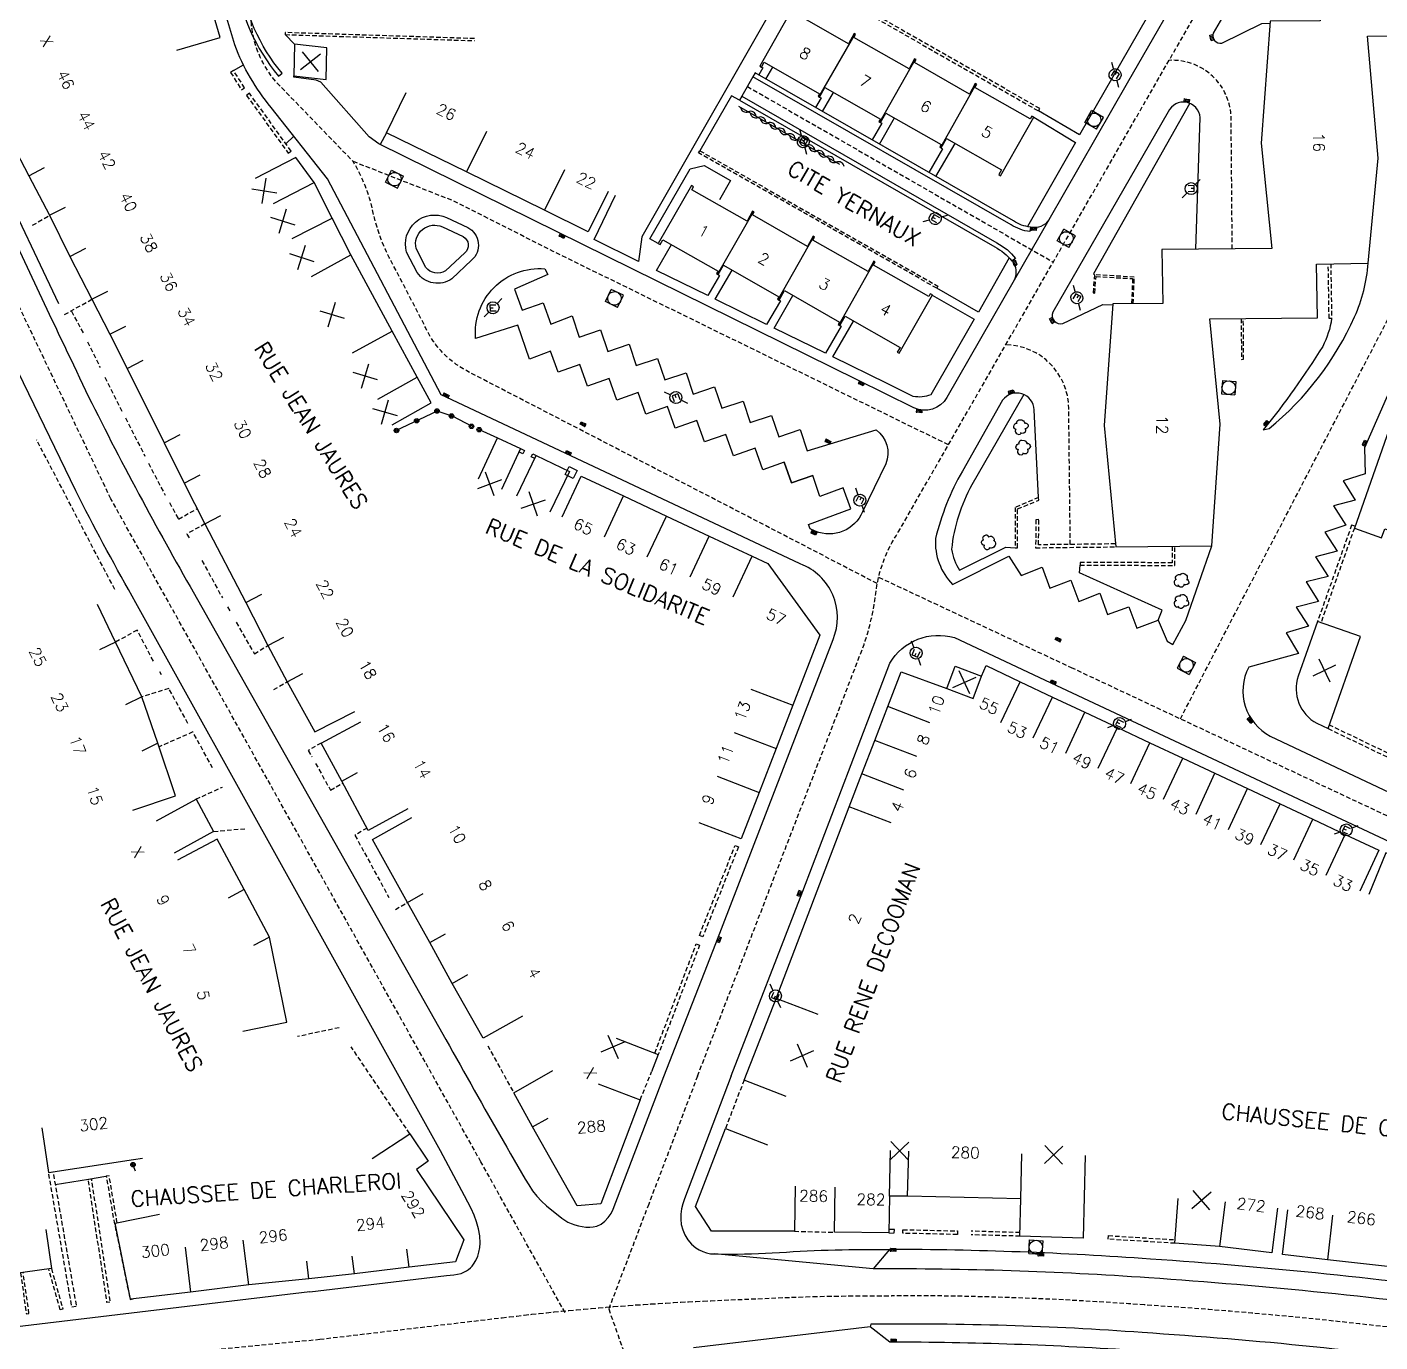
# Model space of a CAD drawing. Header units: millimetres. Extents: x 155999 to 157000, y 121000 to 122000.
# Drawn here: x 156508.1 to 156658.4, y 121437.8 to 121583.8 of the extents above; entities that cross this region are included whole.
import ezdxf
from ezdxf.enums import TextEntityAlignment as Align

# ---------------------------------------------------------------- set-up
doc = ezdxf.new("R2010")
doc.units = ezdxf.units.MM
doc.linetypes.add('DASHED', pattern=[0.75, 0.5, -0.25])
doc.layers.get('0').update_dxf_attribs({"linetype": 'CONTINUOUS'})
for name, color, linetype in [('W0001', 6, 'DASHED'), ('W0008', 7, 'CONTINUOUS'), ('W0017', 7, 'CONTINUOUS'), ('W0100', 7, 'CONTINUOUS'), ('W0112', 1, 'DASHED'), ('W0300', 7, 'CONTINUOUS'), ('W0310', 3, 'CONTINUOUS'), ('W0322', 7, 'CONTINUOUS'), ('W0334', 7, 'CONTINUOUS'), ('W0400', 7, 'CONTINUOUS'), ('W0420', 7, 'CONTINUOUS'), ('W0471', 7, 'CONTINUOUS'), ('W0984', 7, 'CONTINUOUS'), ('W0989', 7, 'CONTINUOUS'), ('W0991', 7, 'CONTINUOUS'), ('W1102', 7, 'CONTINUOUS')]:
    doc.layers.add(name, color=color, linetype=linetype)
doc.styles.get("Standard").update_dxf_attribs({"font": 'romans.shx', "width": 0.85})

# ---------------------------------------------------------------- blocks, each defined once
blk = doc.blocks.new('t322o')
at = {"color": 0, "linetype": 'Continuous'}
for radius in [0.25, 0.15]:
    blk.add_circle((0, 0), radius, dxfattribs=at)
blk = doc.blocks.new('t991o')
at = {"color": 0, "linetype": 'Continuous'}
for p, q in [((-1, 1), (1, -1)), ((-1, -1), (1, 1))]:
    blk.add_line(p, q, dxfattribs=at)
blk = doc.blocks.new('T400')
for p, q in [((-0.15, 0.3), (0.15, 0.3)), ((-0.15, -0.25), (-0.15, 0.3)), ((-0.15, 0.15), (0.15, 0.15)), ((-0.15, 0), (0.15, 0)), ((0.15, 0.3), (0.15, -0.25)), ((-0.15, -0.15), (0.15, -0.15)), ((-0.15, -0.25), (-0.15, -0.3)), ((-0.15, -0.3), (0.15, -0.3)), ((0.15, -0.3), (0.15, -0.25))]:
    blk.add_line(p, q)
blk = doc.blocks.new('T420')
for p, q in [((0.75, 0.75), (-0.75, 0.75)), ((-0.75, 0.75), (-0.75, -0.75)), ((0.75, 0.75), (0.75, -0.75)), ((0.75, -0.75), (-0.75, -0.75))]:
    blk.add_line(p, q)
blk.add_ellipse((0, 0), major_axis=(-0.53, 0.53), ratio=1, start_param=3.926991, end_param=10.210176)
blk = doc.blocks.new('t310o')
at = {"color": 0, "linetype": 'Continuous'}
for centre, start, end in [((-0.5, 0.38), 216.8699, 323.1304), ((0.5, -0.37), 36.8699, 143.1303)]:
    blk.add_arc(centre, 0.625, start, end, dxfattribs=at)
blk = doc.blocks.new('T300')
for p, q in [((-0.8, 0.51), (-0.86, 0.34)), ((-0.86, 0.34), (-0.86, 0.17)), ((-0.86, 0.17), (-0.74, 0.06)), ((-0.69, 0.63), (-0.8, 0.51)), ((-0.8, -0.06), (-0.74, 0.06)), ((-0.74, 0.06), (-0.69, 0.11)), ((-0.57, 0.69), (-0.69, 0.63)), ((-0.46, 0.69), (-0.57, 0.69)), ((-0.29, 0.63), (-0.46, 0.69)), ((-0.29, 0.63), (-0.17, 0.74)), ((-0.23, 0.57), (-0.29, 0.63)), ((-0.17, 0.74), (-0.06, 0.8)), ((-0.06, 0.8), (0.06, 0.8)), ((0.06, 0.8), (0.23, 0.74)), ((0.23, 0.74), (0.34, 0.63)), ((0.34, 0.63), (0.4, 0.51)), ((0.46, 0.46), (0.34, 0.46)), ((0.4, 0.51), (0.4, 0.46)), ((0.57, 0.4), (0.46, 0.46)), ((0.57, 0.4), (0.69, 0.29)), ((0.69, 0.29), (0.74, 0.17)), ((0.74, 0.06), (0.69, -0.17)), ((0.74, 0.17), (0.74, 0.06)), ((-0.8, -0.17), (-0.8, -0.06)), ((-0.8, -0.23), (-0.8, -0.17)), ((-0.74, -0.34), (-0.8, -0.23)), ((-0.69, -0.4), (-0.74, -0.34)), ((-0.51, -0.46), (-0.69, -0.4)), ((-0.4, -0.46), (-0.51, -0.46)), ((-0.4, -0.46), (-0.34, -0.46)), ((-0.34, -0.46), (-0.34, -0.4)), ((-0.34, -0.51), (-0.34, -0.46)), ((-0.29, -0.63), (-0.34, -0.51)), ((-0.17, -0.74), (-0.29, -0.63)), ((-0.06, -0.8), (-0.17, -0.74)), ((0.06, -0.8), (-0.06, -0.8)), ((0.17, -0.74), (0.06, -0.8)), ((0.23, -0.69), (0.17, -0.74)), ((0.29, -0.46), (0.23, -0.46)), ((0.29, -0.63), (0.23, -0.69)), ((0.46, -0.4), (0.29, -0.46)), ((0.34, -0.51), (0.29, -0.63)), ((0.34, -0.51), (0.34, -0.46)), ((0.57, -0.34), (0.46, -0.4)), ((0.63, -0.29), (0.57, -0.34)), ((0.69, -0.17), (0.63, -0.29))]:
    blk.add_line(p, q)
blk = doc.blocks.new('T471')
for p, q in [((-0.333334, 0.333334), (-0.333334, -0.333334)), ((-0.333334, 0.333334), (0.333334, 0.333334)), ((-0.333334, 0), (0, 0)), ((0.500001, 0.500001), (1.000002, 1.000002)), ((-0.500001, -0.500001), (-1.000002, -1.000002)), ((-0.333334, -0.333334), (0.333334, -0.333334))]:
    blk.add_line(p, q)
blk.add_ellipse((0, 0), major_axis=(0.471405, 0.471405), ratio=1, start_param=5.4977871438, end_param=11.780972451)
blk = doc.blocks.new('t112o')
at = {"color": 0, "linetype": 'Continuous'}
for p, q in [((-0.5, 0.5), (0.5, 0.5)), ((-0.5, -0.5), (-0.5, 0.5)), ((0.5, 0.5), (0.5, -0.5)), ((0.5, -0.5), (-0.5, -0.5))]:
    blk.add_line(p, q, dxfattribs=at)

msp = doc.modelspace()

# ---------------------------------------------------------------- linework, layer by layer
at = {"layer": 'W0001'}
for p, q in [((156517.41, 121531.4), (156474.72, 121620.88)), ((156558.52, 121457.75), (156517.41, 121531.4)), ((156582.58, 121467.28), (156577.16, 121453.07)), ((156567.86, 121441.01), (156558.52, 121457.75)), ((156577.16, 121453.07), (156572.71, 121441.41)), ((156573.26, 121441.67), (156574.09, 121441.74)), ((156574.09, 121441.74), (156574.92, 121441.8)), ((156574.92, 121441.8), (156575.75, 121441.86)), ((156575.75, 121441.86), (156576.58, 121441.91)), ((156576.58, 121441.91), (156577.41, 121441.97)), ((156577.41, 121441.97), (156578.24, 121442.02)), ((156578.24, 121442.02), (156579.07, 121442.07)), ((156579.07, 121442.07), (156579.9, 121442.12)), ((156579.9, 121442.12), (156580.73, 121442.17)), ((156580.73, 121442.17), (156581.56, 121442.21)), ((156581.56, 121442.21), (156582.39, 121442.25)), ((156582.39, 121442.25), (156583.22, 121442.29)), ((156583.22, 121442.29), (156584.05, 121442.33)), ((156584.05, 121442.33), (156593.03, 121442.71)), ((156593.03, 121442.71), (156593.82, 121442.74)), ((156593.82, 121442.74), (156594.61, 121442.77)), ((156594.61, 121442.77), (156595.41, 121442.79)), ((156595.41, 121442.79), (156596.2, 121442.81)), ((156596.2, 121442.81), (156596.99, 121442.83)), ((156596.99, 121442.83), (156597.78, 121442.84)), ((156597.78, 121442.84), (156598.58, 121442.85)), ((156598.58, 121442.85), (156599.37, 121442.86)), ((156599.37, 121442.86), (156600.16, 121442.87)), ((156600.16, 121442.87), (156600.96, 121442.88)), ((156600.96, 121442.88), (156601.75, 121442.88)), ((156601.75, 121442.88), (156602.54, 121442.88)), ((156602.54, 121442.88), (156603.34, 121442.89)), ((156603.34, 121442.89), (156604.13, 121442.89)), ((156540.61, 121438.05), (156560.86, 121440.44)), ((156560.86, 121440.44), (156561.68, 121440.54)), ((156561.68, 121440.54), (156562.51, 121440.63)), ((156562.51, 121440.63), (156563.33, 121440.73)), ((156563.33, 121440.73), (156564.16, 121440.82)), ((156564.16, 121440.82), (156564.99, 121440.91)), ((156564.99, 121440.91), (156565.81, 121440.99)), ((156565.81, 121440.99), (156566.64, 121441.08)), ((156566.64, 121441.08), (156567.47, 121441.16)), ((156567.47, 121441.16), (156568.3, 121441.24)), ((156568.3, 121441.24), (156569.12, 121441.32)), ((156569.12, 121441.32), (156569.95, 121441.39)), ((156569.95, 121441.39), (156570.78, 121441.46)), ((156570.78, 121441.46), (156571.61, 121441.54)), ((156571.61, 121441.54), (156572.44, 121441.6)), ((156572.44, 121441.6), (156573.26, 121441.67))]:
    msp.add_line(p, q, dxfattribs=at)
at = {"layer": 'W0001', "flags": 128}
for points in [[(156582.58, 121467.28), (156600.79, 121514.46, 0.062969), (156602.38, 121520.88, -0.118038), (156604.88, 121527.7), (156632.47, 121575.78), (156652.45, 121610.46), (156663.98, 121630.99)], [(156602.55, 121521.99), (156556.94, 121545.62, -0.171553), (156552.16, 121550.86), (156549.69, 121555.61), (156548.5, 121557.87, -0.067302), (156546.52, 121563.34, 0.082391), (156544.32, 121568.88), (156536.2, 121577.26, -0.23117), (156533.08, 121586.83, 0.13806), (156530.96, 121602.34, 0.02933), (156527.17, 121609.82, -28.397654)], [(156636.22, 121506.98), (156658.72, 121550.26, 0.148044), (156664.84, 121582.88, -3.756714)], [(156641.98, 121559.17), (156641.86, 121573.65, 0.428724), (156634.96, 121580.11, 4.476616)], [(156623.99, 121526.34), (156623.82, 121541.48, 0.405126), (156616.83, 121548.52, 9.802233)]]:
    msp.add_lwpolyline(points, format="xyb", dxfattribs=at)
for points in [[(156588.12, 121577.2), (156622.1, 121557.7)], [(156610.45, 121537.4), (156566.56, 121558.88), (156555.6, 121564.44), (156544.32, 121568.88)], [(156481.29, 121431.05), (156481.29, 121431.05), (156529.68, 121436.97), (156540.61, 121438.05)]]:
    msp.add_lwpolyline(points, dxfattribs=at)
at = {"layer": 'W0001'}
for points in [[(156602.7, 121522.7), (156624.07, 121512.68), (156660.55, 121495.56, 0.028906), (156688.38, 121484.56), (156749.73, 121464.51)], [(156704.64, 121432.59), (156670.34, 121437.99, 0.01822), (156632.2, 121441.86, 0.019069), (156604.13, 121442.89)]]:
    msp.add_lwpolyline(points, format="xyb", dxfattribs=at)
msp.add_lwpolyline([(156572.71, 121441.41), (156574.73, 121435.71), (156585.29, 121411.42), (156596.66, 121385.84)], dxfattribs=at)
at = {"layer": 'W0008'}
for p, q in [((156477.68, 121621.65), (156510.57, 121551.93)), ((156500.97, 121575.44), (156511.6, 121553.11)), ((156513.53, 121532.3), (156500.82, 121558.4)), ((156510.57, 121551.93), (156510.9, 121551.23)), ((156510.9, 121551.23), (156511.24, 121550.52)), ((156511.24, 121550.52), (156511.57, 121549.81)), ((156511.57, 121549.81), (156511.9, 121549.1)), ((156511.9, 121549.1), (156512.24, 121548.4)), ((156512.24, 121548.4), (156512.57, 121547.69)), ((156512.57, 121547.69), (156512.91, 121546.98)), ((156512.91, 121546.98), (156513.24, 121546.28)), ((156513.24, 121546.28), (156513.58, 121545.57)), ((156513.58, 121545.57), (156513.92, 121544.86)), ((156513.92, 121544.86), (156514.26, 121544.16)), ((156514.26, 121544.16), (156514.6, 121543.45)), ((156514.6, 121543.45), (156514.94, 121542.75)), ((156514.94, 121542.75), (156515.29, 121542.05)), ((156515.29, 121542.05), (156515.63, 121541.35)), ((156515.63, 121541.35), (156515.98, 121540.65)), ((156515.98, 121540.65), (156516.35, 121539.92)), ((156516.35, 121539.92), (156516.72, 121539.19)), ((156516.72, 121539.19), (156517.09, 121538.46)), ((156517.09, 121538.46), (156517.46, 121537.73)), ((156517.46, 121537.73), (156517.84, 121537)), ((156517.84, 121537), (156518.22, 121536.28)), ((156518.22, 121536.28), (156518.6, 121535.55)), ((156518.6, 121535.55), (156518.98, 121534.83)), ((156518.98, 121534.83), (156519.36, 121534.11)), ((156519.36, 121534.11), (156519.75, 121533.39)), ((156519.75, 121533.39), (156520.13, 121532.66)), ((156513.89, 121531.56), (156513.53, 121532.3)), ((156520.13, 121532.66), (156520.52, 121531.94)), ((156520.52, 121531.94), (156520.91, 121531.22)), ((156514.27, 121530.82), (156513.89, 121531.56)), ((156514.64, 121530.08), (156514.27, 121530.82)), ((156520.91, 121531.22), (156521.3, 121530.51)), ((156521.3, 121530.51), (156521.67, 121529.82)), ((156515.02, 121529.34), (156514.64, 121530.08)), ((156515.4, 121528.6), (156515.02, 121529.34)), ((156521.67, 121529.82), (156522.04, 121529.14)), ((156522.04, 121529.14), (156522.42, 121528.45)), ((156515.79, 121527.87), (156515.4, 121528.6)), ((156516.18, 121527.14), (156515.79, 121527.87)), ((156522.42, 121528.45), (156522.79, 121527.77)), ((156522.79, 121527.77), (156523.17, 121527.09)), ((156516.57, 121526.41), (156516.18, 121527.14)), ((156516.97, 121525.68), (156516.57, 121526.41)), ((156523.17, 121527.09), (156523.55, 121526.41)), ((156523.55, 121526.41), (156523.92, 121525.73)), ((156517.36, 121524.95), (156516.97, 121525.68)), ((156517.76, 121524.22), (156517.36, 121524.95)), ((156523.92, 121525.73), (156524.3, 121525.05)), ((156524.3, 121525.05), (156524.68, 121524.37)), ((156524.68, 121524.37), (156525.06, 121523.69)), ((156518.16, 121523.49), (156517.76, 121524.22)), ((156518.57, 121522.77), (156518.16, 121523.49)), ((156525.06, 121523.69), (156525.44, 121523.01)), ((156525.44, 121523.01), (156525.82, 121522.33)), ((156518.97, 121522.04), (156518.57, 121522.77)), ((156519.37, 121521.32), (156518.97, 121522.04)), ((156525.82, 121522.33), (156526.21, 121521.65)), ((156526.21, 121521.65), (156554.61, 121471.36)), ((156519.77, 121520.59), (156519.37, 121521.32)), ((156520.18, 121519.87), (156519.77, 121520.59)), ((156554.01, 121458.98), (156520.18, 121519.87)), ((156554.61, 121471.36), (156555.01, 121470.65)), ((156555.01, 121470.65), (156555.4, 121469.94)), ((156555.4, 121469.94), (156555.8, 121469.24)), ((156555.8, 121469.24), (156556.2, 121468.53)), ((156556.2, 121468.53), (156556.59, 121467.83)), ((156556.59, 121467.83), (156556.99, 121467.13)), ((156573.2, 121452.49), (156578.83, 121467.24)), ((156586.33, 121467.32), (156581.12, 121453.65)), ((156556.99, 121467.13), (156557.39, 121466.42)), ((156557.39, 121466.42), (156557.78, 121465.72)), ((156557.78, 121465.72), (156558.18, 121465.02)), ((156558.18, 121465.02), (156558.58, 121464.31)), ((156558.58, 121464.31), (156558.97, 121463.61)), ((156558.97, 121463.61), (156559.37, 121462.9)), ((156559.37, 121462.9), (156559.77, 121462.2)), ((156559.77, 121462.2), (156560.17, 121461.49)), ((156560.17, 121461.49), (156560.58, 121460.79)), ((156560.58, 121460.79), (156560.98, 121460.08)), ((156560.98, 121460.08), (156561.39, 121459.37)), ((156556.69, 121453.99), (156554.01, 121458.98)), ((156561.39, 121459.37), (156561.79, 121458.66)), ((156561.79, 121458.66), (156562.2, 121457.95)), ((156562.2, 121457.95), (156562.61, 121457.24)), ((156562.61, 121457.24), (156563.03, 121456.52)), ((156563.03, 121456.52), (156563.42, 121455.85)), ((156563.42, 121455.85), (156563.83, 121455.19)), ((156557.06, 121453.29), (156556.69, 121453.99)), ((156563.83, 121455.19), (156564.26, 121454.54)), ((156564.26, 121454.54), (156564.72, 121453.93)), ((156564.72, 121453.93), (156565.23, 121453.37)), ((156557.42, 121452.56), (156557.06, 121453.29)), ((156557.75, 121451.83), (156557.42, 121452.56)), ((156565.23, 121453.37), (156565.8, 121452.86)), ((156565.8, 121452.86), (156567.5, 121451.5)), ((156572.97, 121452.01), (156573.2, 121452.49)), ((156580.8, 121452.54), (156580.72, 121451.96)), ((156580.94, 121453.1), (156580.8, 121452.54)), ((156581.12, 121453.65), (156580.94, 121453.1)), ((156558.04, 121451.08), (156557.75, 121451.83)), ((156558.25, 121450.31), (156558.04, 121451.08)), ((156567.5, 121451.5), (156567.83, 121451.26)), ((156567.83, 121451.26), (156568.19, 121451.07)), ((156568.19, 121451.07), (156568.56, 121450.9)), ((156568.56, 121450.9), (156568.95, 121450.77)), ((156568.95, 121450.77), (156569.36, 121450.66)), ((156571.39, 121450.62), (156571.86, 121450.85)), ((156571.86, 121450.85), (156572.29, 121451.17)), ((156572.29, 121451.17), (156572.66, 121451.57)), ((156572.66, 121451.57), (156572.97, 121452.01)), ((156580.72, 121451.96), (156580.71, 121451.38)), ((156580.71, 121451.38), (156580.77, 121450.8)), ((156580.77, 121450.8), (156580.93, 121450.2)), ((156558.39, 121449.53), (156558.25, 121450.31)), ((156558.42, 121448.73), (156558.39, 121449.53)), ((156569.36, 121450.66), (156569.77, 121450.57)), ((156569.77, 121450.57), (156570.19, 121450.51)), ((156570.19, 121450.51), (156570.6, 121450.49)), ((156570.6, 121450.49), (156571, 121450.52)), ((156571, 121450.52), (156571.39, 121450.62)), ((156580.93, 121450.2), (156581.18, 121449.63)), ((156581.18, 121449.63), (156581.51, 121449.1)), ((156558.16, 121447.26), (156558.3, 121447.74)), ((156558.3, 121447.74), (156558.39, 121448.23)), ((156558.39, 121448.23), (156558.42, 121448.73)), ((156581.51, 121449.1), (156581.91, 121448.62)), ((156581.91, 121448.62), (156582.38, 121448.22)), ((156582.38, 121448.22), (156582.76, 121447.98)), ((156582.76, 121447.98), (156583.17, 121447.78)), ((156583.17, 121447.78), (156583.59, 121447.64)), ((156591.67, 121447.7), (156592.45, 121447.74)), ((156592.45, 121447.74), (156593.22, 121447.78)), ((156593.22, 121447.78), (156594, 121447.82)), ((156594, 121447.82), (156594.77, 121447.86)), ((156594.77, 121447.86), (156595.55, 121447.9)), ((156595.55, 121447.9), (156596.33, 121447.93)), ((156596.33, 121447.93), (156597.09, 121447.96)), ((156597.09, 121447.96), (156597.86, 121447.98)), ((156597.86, 121447.98), (156598.63, 121448)), ((156598.63, 121448), (156599.4, 121448.01)), ((156599.4, 121448.01), (156600.16, 121448.02)), ((156600.16, 121448.02), (156600.93, 121448.02)), ((156600.93, 121448.02), (156601.7, 121448.03)), ((156601.7, 121448.03), (156602.47, 121448.03)), ((156602.47, 121448.03), (156603.23, 121448.03)), ((156603.23, 121448.03), (156604, 121448.03)), ((156557.54, 121446.17), (156557.7, 121446.38)), ((156557.7, 121446.38), (156557.97, 121446.8)), ((156557.97, 121446.8), (156558.16, 121447.26)), ((156583.59, 121447.64), (156584.03, 121447.55)), ((156584.03, 121447.55), (156584.47, 121447.52)), ((156584.47, 121447.52), (156585.46, 121447.51)), ((156585.46, 121447.51), (156586.24, 121447.51)), ((156586.24, 121447.51), (156587.01, 121447.51)), ((156587.01, 121447.51), (156587.79, 121447.53)), ((156587.79, 121447.53), (156588.57, 121447.55)), ((156588.57, 121447.55), (156589.34, 121447.58)), ((156589.34, 121447.58), (156590.12, 121447.62)), ((156590.12, 121447.62), (156590.89, 121447.65)), ((156590.89, 121447.65), (156591.67, 121447.7)), ((156539.52, 121443.33), (156554.68, 121445.12)), ((156554.68, 121445.12), (156555.1, 121445.17)), ((156555.1, 121445.17), (156555.51, 121445.21)), ((156555.51, 121445.21), (156555.92, 121445.27)), ((156555.92, 121445.27), (156556.33, 121445.37)), ((156556.33, 121445.37), (156556.7, 121445.52)), ((156556.7, 121445.52), (156556.93, 121445.65)), ((156556.93, 121445.65), (156557.15, 121445.8)), ((156557.15, 121445.8), (156557.35, 121445.97)), ((156557.35, 121445.97), (156557.54, 121446.17))]:
    msp.add_line(p, q, dxfattribs=at)
for points in [[(156654.79, 121590.55), (156654.99, 121594.32, -0.263096), (156656.44, 121596.24), (156657.78, 121597.07), (156657.53, 121610.23, 0.659758), (156655.74, 121610.82), (156644.77, 121591.62), (156639.88, 121583.15, 0.593339), (156640.81, 121582.04), (156645.28, 121584.21), (156646.15, 121584.25)], [(156578.83, 121467.24), (156584.62, 121482.01), (156597.63, 121515.77, 0.426314), (156594, 121524.17), (156568.51, 121536.17), (156554.11, 121542.95), (156541.47, 121566.94), (156535.21, 121574.88, -0.082409), (156531.17, 121581.83), (156526.84, 121596.32), (156529.57, 121598.29)], [(156637.84, 121590.65), (156630.31, 121577.59), (156621.62, 121562.41, -0.319325), (156619.56, 121561.59), (156619.51, 121561.09, -0.12016), (156617.42, 121561.86), (156588.73, 121578.29), (156587.51, 121576.12), (156615.84, 121559.83, -0.114494), (156617.89, 121558.11), (156617.58, 121557.88, -0.249552), (156617.77, 121555.71), (156610.29, 121542.67, -0.389375), (156606.6, 121541.52), (156600.33, 121544.63), (156566.97, 121561.05), (156547.17, 121570.83), (156546.12, 121571.62), (156540.72, 121577.7), (156540.23, 121577.91), (156537.72, 121578.24), (156537.74, 121578.39)], [(156637.94, 121559.14), (156638.43, 121573.77, 0.767765), (156634.87, 121574.4), (156622.06, 121552.15, 0.625993), (156623.16, 121550.87), (156627.61, 121553), (156628.72, 121552.96)], [(156669.63, 121566.58), (156656.67, 121537.06), (156656.76, 121534.18), (156654.31, 121533.41), (156655.65, 121531.25), (156653.23, 121530.63), (156654.6, 121528.47), (156652.26, 121527.71), (156653.64, 121525.6), (156651.24, 121524.97), (156652.65, 121522.79), (156650.18, 121522.18), (156651.55, 121519.99), (156649.09, 121519.38), (156650.46, 121517.25), (156647.97, 121516.53), (156649.34, 121514.23), (156643.81, 121512.69, 0.415594), (156646.2, 121505.05), (156660.78, 121498.16, 0.020319)], [(156592.22, 121535.47), (156589.83, 121534.62), (156588.98, 121537.02), (156586.59, 121536.17), (156585.73, 121538.57), (156583.34, 121537.72), (156582.49, 121540.12), (156580.1, 121539.27), (156579.24, 121541.67), (156576.85, 121540.82), (156576, 121543.22), (156573.61, 121542.37), (156572.75, 121544.77), (156570.36, 121543.92), (156569.5, 121546.32), (156567.11, 121545.47), (156566.24, 121547.81), (156563.91, 121546.92), (156562.6, 121550.7), (156557.93, 121549.22, -0.464565), (156565.62, 121556.97), (156565.94, 121556.31), (156562.26, 121554.69), (156563.1, 121552.36), (156565.44, 121553.18), (156566.28, 121550.8), (156568.65, 121551.74), (156569.45, 121549.36), (156571.81, 121550.16), (156572.61, 121547.78), (156574.98, 121548.58), (156575.78, 121546.2), (156578.14, 121547), (156578.94, 121544.62), (156581.31, 121545.42), (156582.11, 121543.04), (156584.47, 121543.84), (156585.27, 121541.46), (156587.64, 121542.26), (156588.44, 121539.89), (156590.8, 121540.68), (156591.6, 121538.31), (156593.97, 121539.1), (156594.75, 121536.74), (156602.44, 121539.07, -0.348854), (156603.49, 121535.31), (156600.91, 121529.96, -0.410377), (156595.66, 121527.81), (156595.08, 121528.07), (156594.91, 121528.55), (156599.62, 121530.28), (156598.76, 121532.61), (156596.15, 121531.65), (156595.38, 121533.98), (156593.03, 121533.17), (156592.22, 121535.47), (156593.03, 121533.17), (156595.38, 121533.98)], [(156620.47, 121531.55), (156619.97, 121541.28, 0.71922), (156616.47, 121542.35), (156612, 121534.49, 0.069215), (156609.01, 121526.99, 0.20971), (156610.91, 121521.89), (156617.16, 121525.03), (156618.54, 121522.88), (156620.88, 121523.83), (156621.72, 121521.48), (156624.04, 121522.36), (156624.93, 121520.01), (156627.28, 121520.91), (156628.14, 121518.56), (156630.49, 121519.4), (156631.38, 121517.03), (156633.76, 121517.92), (156634.76, 121515.61), (156635.4, 121515.22), (156636.84, 121517.9), (156639.7, 121526.19)], [(156586.33, 121467.32), (156594.27, 121487.82), (156603.94, 121513.15, -0.343723), (156611.12, 121515.99), (156623.01, 121510.42), (156659.5, 121493.29, 0.028912), (156687.6, 121482.19), (156699.01, 121478.28), (156715.25, 121473.02), (156746.37, 121463.06, -0.332346), (156747.13, 121461.45), (156743.87, 121451.78)], [(156539.52, 121443.33), (156493.98, 121437.89, -0.141465), (156491.86, 121438.4), (156485.51, 121442.14), (156472.19, 121450.06, 0.025851), (156459.41, 121456.8), (156415.04, 121475.99), (156399.26, 121482.75), (156389.58, 121486.81), (156375.87, 121492.11), (156352.31, 121500.92), (156349.49, 121502.04), (156345.78, 121503.64), (156342.07, 121505.23)], [(156704.72, 121435.69), (156671.69, 121440.89, 0.016718), (156632.71, 121444.87, 0.018582), (156602.11, 121445.86), (156584.47, 121447.52)], [(156704.16, 121429.56), (156669.89, 121434.94, 0.018213), (156631.98, 121438.79, 0.021497), (156601.84, 121439.71), (156601.76, 121439.43), (156582.12, 121437.11)]]:
    msp.add_lwpolyline(points, format="xyb", dxfattribs=at)
at = {"layer": 'W0008', "flags": 128}
msp.add_lwpolyline([(156537.81, 121581.92), (156536.78, 121582.97)], dxfattribs=at)
msp.add_lwpolyline([(156557.48, 121557.9), (156555.29, 121555.85, -0.418006), (156551.44, 121556.53), (156550.26, 121558.8, -0.641532), (156554.71, 121562.64), (156557.05, 121561.54, -0.526521)], format="xyb", close=True, dxfattribs=at)
msp.add_lwpolyline([(156653.02, 121551.43, -0.083495), (156652.03, 121548.34, -0.032122), (156645.41, 121539.06), (156646.08, 121539.21, 0.116887), (156655.58, 121551.64, 0.085377), (156657.09, 121557.58)], format="xyb", dxfattribs=at)
at = {"layer": 'W0017', "flags": 128}
msp.add_lwpolyline([(156511.22, 121455.23), (156514.91, 121455.83), (156516.85, 121456.15)], dxfattribs=at)
at = {"layer": 'W0100'}
for points in [[(156524.75, 121581.25), (156529.54, 121582.66), (156526.94, 121591.49), (156522.14, 121590.07)], [(156663.83, 121590.64), (156651.67, 121590.52), (156651.76, 121584.5), (156646.21, 121584.46), (156645.21, 121570.91), (156646.37, 121559.21), (156634.17, 121559.11), (156634.28, 121553.12), (156628.72, 121553.07), (156627.77, 121539.55), (156629.04, 121526.07), (156639.7, 121526.19), (156640.64, 121539.71), (156639.49, 121551.39), (156651.45, 121551.5), (156651.36, 121557.49), (156657.09, 121557.58), (156658.18, 121569.26), (156657, 121582.8), (156668.96, 121582.91)], [(156593.17, 121585.94), (156589.49, 121579.48), (156589.69, 121579.36), (156590, 121579.9), (156596.13, 121576.41), (156595.97, 121576.14), (156596.14, 121576.04), (156596.74, 121577.09), (156602.89, 121573.59), (156602.73, 121573.31), (156602.91, 121573.21), (156603.5, 121574.25), (156609.63, 121570.76), (156609.48, 121570.49), (156609.65, 121570.39), (156610.24, 121571.42), (156616.35, 121567.94), (156616.04, 121567.43), (156616.24, 121567.3), (156619.94, 121573.79), (156619.71, 121573.92), (156619.53, 121573.6), (156613.39, 121577.08), (156613.6, 121577.45), (156613.44, 121577.54), (156612.8, 121576.37), (156606.67, 121579.87), (156606.86, 121580.21), (156606.7, 121580.3), (156606.08, 121579.17), (156599.94, 121582.66), (156600.13, 121583), (156599.97, 121583.09), (156599.35, 121581.96), (156593.2, 121585.45)], [(156572.65, 121565.55), (156570.44, 121561.07), (156565.59, 121563.46), (156556.9, 121567.73), (156556.9, 121567.73), (156548.02, 121572.06), (156550.21, 121576.56)], [(156548.64, 121539.64), (156553, 121542.07), (156551.42, 121544.91), (156548.65, 121550.02), (156544.08, 121558.5), (156542, 121562.58), (156539.98, 121566.53), (156537.94, 121569.31), (156533.44, 121567)], [(156664.88, 121539.62), (156660.16, 121541.27), (156655.55, 121528.16), (156658.58, 121527.09), (156658.93, 121528.08), (156689.68, 121517.41), (156689.34, 121516.42), (156693.33, 121515.09), (156693.68, 121516.08), (156701.42, 121513.34), (156703.09, 121518.06)], [(156558.26, 121533.64), (156560.37, 121538.18), (156562.9, 121537), (156560.79, 121532.46)], [(156562.49, 121531.73), (156564.67, 121536.23), (156568.36, 121534.44), (156566.18, 121529.94)], [(156567.53, 121529.41), (156569.65, 121533.94), (156574.36, 121531.73), (156579.13, 121529.49), (156583.89, 121527.27), (156588.66, 121525.04), (156590.39, 121524.22), (156596.15, 121516.25), (156593.16, 121508.47), (156591.31, 121503.66), (156589.43, 121498.78), (156587.44, 121493.64), (156582.78, 121495.43)], [(156592.41, 121465.01), (156587.76, 121466.84), (156591.32, 121475.91), (156599.41, 121497.18), (156600.84, 121500.85), (156602.28, 121504.57), (156603.72, 121508.32), (156605.21, 121512.2), (156610.28, 121510.32), (156611.21, 121512.81), (156614.13, 121511.72), (156614.65, 121512.89), (156618.44, 121511.09), (156622.02, 121509.37), (156625.62, 121507.69), (156629.22, 121505.99), (156632.81, 121504.31), (156636.48, 121502.58), (156640.06, 121500.92), (156643.69, 121499.22), (156647.3, 121497.53), (156650.93, 121495.83), (156654.54, 121494.13), (156658.28, 121492.36), (156656.15, 121487.84)], [(156679.65, 121478.38), (156681.52, 121483.02), (156675.89, 121485.29), (156669.7, 121487.76), (156659.03, 121492.08), (156657.16, 121487.44)], [(156573.55, 121471.48), (156578.22, 121469.68), (156577.48, 121467.77)], [(156510.2, 121450.25), (156510.8, 121445.9), (156503.07, 121444.84), (156499.94, 121444.48), (156496.42, 121443.99), (156492.18, 121443.45), (156487.77, 121442.93), (156483.23, 121445.63), (156479.64, 121447.64), (156475.19, 121450.3), (156471.55, 121452.42), (156467.03, 121454.69), (156469, 121458.61)], [(156625.66, 121458.45), (156625.43, 121449.28), (156618.4, 121449.5), (156618.48, 121453.63), (156605.91, 121453.95), (156603.9, 121453.94), (156603.88, 121451.86)], [(156647, 121452.61), (156646.39, 121447.65), (156640.57, 121448.36), (156635.62, 121448.71), (156635.96, 121453.69)], [(156704.15, 121439.83), (156698.07, 121440.77), (156697.87, 121439.67), (156693.06, 121440.42), (156687.67, 121441.32), (156688.01, 121442.36), (156686.05, 121442.48), (156686.08, 121442.62), (156682.38, 121443.23), (156682.26, 121442.55), (156677.13, 121443.52), (156672.33, 121444.43), (156672.32, 121444.32), (156668.05, 121444.93), (156668.72, 121449.59), (156665, 121450.13), (156664.33, 121445.48), (156658.89, 121446.18), (156652.58, 121446.87), (156647.57, 121447.47), (156648.16, 121452.44)]]:
    msp.add_lwpolyline(points, dxfattribs=at)
for points in [[(156537.74, 121578.39), (156541.34, 121577.99), (156541.41, 121581.52), (156537.81, 121581.92)], [(156582.14, 121566.08), (156581.9, 121566.22), (156578.22, 121559.75), (156578.42, 121559.64), (156578.73, 121560.18), (156584.86, 121556.69), (156584.7, 121556.42), (156584.87, 121556.32), (156585.47, 121557.36), (156591.62, 121553.86), (156591.46, 121553.59), (156591.64, 121553.49), (156592.23, 121554.53), (156598.36, 121551.04), (156598.2, 121550.77), (156598.38, 121550.67), (156598.97, 121551.7), (156605.08, 121548.22), (156604.77, 121547.7), (156604.97, 121547.58), (156608.67, 121554.07), (156608.44, 121554.19), (156608.26, 121553.88), (156602.12, 121557.35), (156602.33, 121557.73), (156602.17, 121557.81), (156601.53, 121556.65), (156595.4, 121560.15), (156595.59, 121560.49), (156595.43, 121560.58), (156594.81, 121559.45), (156588.67, 121562.94), (156588.86, 121563.28), (156588.7, 121563.37), (156588.08, 121562.24), (156581.93, 121565.73)]]:
    msp.add_lwpolyline(points, close=True, dxfattribs=at)
msp.add_lwpolyline([(156656.24, 121516.1), (156651.46, 121517.79), (156649.32, 121511.71, 0.371041), (156651.39, 121506.48), (156652.64, 121505.88)], format="xyb", close=True, dxfattribs=at)
at = {"layer": 'W0100', "flags": 128}
for points in [[(156509.74, 121461.52), (156510.49, 121456.58), (156519.94, 121458.01), (156520.93, 121458.16)], [(156539.4, 121444.75), (156532.74, 121444.1), (156526.25, 121443.29), (156519.59, 121442.52), (156517.9, 121450.95), (156522.81, 121451.93)]]:
    msp.add_lwpolyline(points, dxfattribs=at)
at = {"layer": 'W0112'}
for p, q in [((156508.7, 121561.79), (156510.6, 121562.9)), ((156512.26, 121551.87), (156515.28, 121553.57)), ((156513.02, 121552.26), (156514.44, 121549.62)), ((156514.8, 121548.85), (156516.21, 121545.99)), ((156516.73, 121544.93), (156518.63, 121541.16)), ((156519.02, 121540.4), (156521.19, 121536.14)), ((156517.85, 121521.32), (156509.15, 121537.97)), ((156521.58, 121535.37), (156523.45, 121531.81)), ((156523.91, 121530.98), (156524.92, 121529.16)), ((156524.92, 121529.16), (156527, 121530.31)), ((156527.86, 121528.63), (156525.83, 121527.49)), ((156525.83, 121527.49), (156526.11, 121527.04)), ((156527.53, 121524.55), (156529.8, 121520.39)), ((156530.37, 121519.4), (156530.73, 121518.76)), ((156531.32, 121517.69), (156533.35, 121514.19)), ((156520.33, 121516.82), (156517.94, 121515.49)), ((156522.13, 121513.38), (156520.33, 121516.82)), ((156533.35, 121514.19), (156534.83, 121515.11)), ((156523.04, 121511.85), (156522.86, 121512.17)), ((156535.5, 121510.21), (156536.97, 121511.07)), ((156523.84, 121510.35), (156520.85, 121509.4)), ((156525.97, 121506.46), (156523.84, 121510.35)), ((156526.51, 121505.51), (156522.76, 121503.85)), ((156528.71, 121501.51), (156526.51, 121505.51)), ((156540.77, 121504.28), (156539.33, 121503.45)), ((156539.33, 121503.45), (156539.74, 121502.75)), ((156540.15, 121502.02), (156541.8, 121499.05)), ((156526.86, 121498.04), (156529.82, 121499.39)), ((156541.8, 121499.05), (156543.16, 121499.83)), ((156528.82, 121494.46), (156532.35, 121494.77)), ((156545.87, 121494.84), (156544.52, 121494.04)), ((156544.52, 121494.04), (156548.3, 121487.11)), ((156549.02, 121485.77), (156550.35, 121486.57)), ((156542.77, 121472.66), (156538.14, 121471.67)), ((156550.62, 121460.88), (156544.1, 121470.54)), ((156559.27, 121470.66), (156562.16, 121465.44)), ((156576.22, 121464.65), (156577.48, 121467.77)), ((156587.76, 121466.84), (156585.68, 121461.46)), ((156593.35, 121450.04), (156597.81, 121449.94))]:
    msp.add_line(p, q, dxfattribs=at)
for points in [[(156593.25, 121590.02), (156620.47, 121574.49), (156620.61, 121574.75), (156593.39, 121590.28)], [(156530.71, 121578.76), (156531.93, 121576.85), (156532.27, 121577.06), (156531.04, 121578.98)], [(156537.42, 121570.04), (156532.81, 121576.46), (156532.49, 121576.22), (156537.1, 121569.8)], [(156582.83, 121570.07), (156609.29, 121555.04), (156609.15, 121554.8), (156582.69, 121569.83)], [(156618.14, 121525.97), (156618.14, 121530.28), (156620.51, 121531.26), (156620.47, 121531.55), (156617.86, 121530.46), (156617.87, 121525.97)], [(156587.12, 121492.75), (156583.17, 121482.76), (156582.8, 121482.91), (156586.75, 121492.89)], [(156611.45, 121449.68), (156605.39, 121449.82), (156605.4, 121450.22), (156611.46, 121450.08)]]:
    msp.add_lwpolyline(points, close=True, dxfattribs=at)
for points in [[(156557.8, 121582.53), (156536.78, 121583.2), (156536.78, 121582.97), (156557.8, 121582.3)], [(156652.93, 121557.52), (156653.02, 121551.43), (156652.74, 121551.44), (156652.65, 121557.51)], [(156630.98, 121553.09), (156631.1, 121556.04), (156626.68, 121556.3), (156626.52, 121554.28), (156626.71, 121554.26), (156626.85, 121556.1), (156630.91, 121555.87), (156630.8, 121553.09)], [(156642.97, 121551.42), (156643.01, 121546.9), (156643.25, 121546.91), (156643.21, 121551.43)], [(156562.9, 121537), (156563.37, 121536.77), (156563.19, 121536.41), (156562.73, 121536.63)], [(156564.5, 121535.87), (156564.11, 121536.06), (156564.29, 121536.41), (156564.67, 121536.23)], [(156629.01, 121526.4), (156620.47, 121526.3), (156620.49, 121529.11), (156620.16, 121529.09), (156620.14, 121525.97), (156629.04, 121526.07)], [(156655.62, 121528.36), (156655.24, 121528.49), (156651.46, 121517.79)], [(156655.55, 121528.16), (156651.84, 121517.66)], [(156635.29, 121526.14), (156635.31, 121524.3), (156625.09, 121524.35), (156625.08, 121524.05), (156635.62, 121524), (156635.59, 121526.14)], [(156652.64, 121505.88), (156669.92, 121497.58), (156670.09, 121497.95), (156652.78, 121506.27)], [(156577.84, 121469.83), (156582.44, 121481.97), (156582.81, 121481.83), (156578.22, 121469.68)], [(156603.85, 121449.86), (156604.44, 121449.84), (156604.45, 121450.24), (156603.86, 121450.26)], [(156618.4, 121449.5), (156612.98, 121449.65)], [(156618.41, 121449.9), (156612.99, 121450.05)], [(156635.62, 121448.71), (156628.19, 121449.16), (156628.22, 121449.56), (156635.64, 121449.1)], [(156507.37, 121445.43), (156508.02, 121440.86), (156508.31, 121440.9), (156507.67, 121445.47)], [(156510.8, 121445.9), (156512.08, 121441.39), (156511.79, 121441.31), (156510.5, 121445.86)]]:
    msp.add_lwpolyline(points, dxfattribs=at)
at = {"layer": 'W0112', "flags": 128}
for points in [[(156513.57, 121441.69), (156513.08, 121441.6), (156510.49, 121456.58), (156510.98, 121456.66)], [(156517.3, 121442.18), (156516.97, 121442.13), (156514.91, 121455.83), (156515.24, 121455.88)]]:
    msp.add_lwpolyline(points, close=True, dxfattribs=at)
msp.add_lwpolyline([(156518.12, 121450.99), (156518.05, 121451.35), (156517.22, 121456.2), (156516.9, 121456.15), (156517.73, 121451.29), (156519.55, 121442.47), (156519.87, 121442.53), (156519.87, 121442.55)], dxfattribs=at)
at = {"layer": 'W0310'}
msp.add_lwpolyline([(156587.14, 121575.02), (156598.37, 121568.58)], dxfattribs=at)
at = {"layer": 'W0322'}
for points in [[(156557.47, 121539.46), (156555.44, 121540.54), (156553.64, 121541.16), (156549.02, 121538.95)], [(156558.32, 121539.09), (156560.37, 121538.18)]]:
    msp.add_lwpolyline(points, dxfattribs=at)
at = {"layer": 'W0322', "flags": 128}
msp.add_lwpolyline([(156520.15, 121456.72), (156519.79, 121457.65)], dxfattribs=at)
at = {"layer": 'W0334'}
for points in [[(156529.57, 121598.29), (156531.22, 121589.17, 0.137463), (156536.03, 121578.37), (156536.42, 121578.69, -0.137563), (156531.72, 121589.26), (156530.16, 121597.84), (156533.49, 121600.51)], [(156619.56, 121561.59, -0.121196), (156617.68, 121562.28), (156588.98, 121578.72), (156588.73, 121578.29)], [(156587.51, 121576.12), (156587.26, 121575.68), (156615.6, 121559.39, -0.115113), (156617.5, 121557.81), (156617.58, 121557.88)], [(156608.64, 121554.02), (156613.32, 121551.36), (156608.49, 121542.96, -0.13662), (156606.55, 121542.77), (156603.64, 121544.21), (156597.61, 121547.17), (156599.92, 121551.15)], [(156618.84, 121542.99), (156613.07, 121532.95, 0.105405), (156610.8, 121525.8, 0.105149), (156611.7, 121523.47), (156616.82, 121526.04), (156617.87, 121525.97)], [(156705.05, 121437.75), (156671.98, 121442.94, 0.017136), (156632.89, 121446.96, 0.017177), (156603.92, 121448.03), (156602.11, 121445.86)], [(156703.78, 121427.53), (156669.23, 121432.99, 0.018172), (156631.61, 121436.76, 0.017032), (156603.95, 121437.73), (156601.76, 121439.43)]]:
    msp.add_lwpolyline(points, format="xyb", dxfattribs=at)
for points in [[(156637.13, 121592.94), (156625.03, 121571.83), (156620.47, 121574.49)], [(156593.25, 121590.02), (156576.41, 121560.52), (156576.03, 121557.76), (156571.09, 121560.22), (156573.48, 121565.14)], [(156531.04, 121578.98), (156532.13, 121579.63)], [(156587.26, 121575.68), (156586.36, 121576.17), (156582.83, 121570.07)], [(156637.26, 121575.35), (156626.56, 121556.41), (156626.68, 121556.3)], [(156619.94, 121573.79), (156624.57, 121571), (156619.23, 121561.64)], [(156537.73, 121571.68), (156536.84, 121570.84)], [(156548.02, 121572.06), (156547.34, 121570.75)], [(156578.22, 121559.75), (156577.29, 121560.27), (156581.75, 121568.08), (156583.3, 121568.42), (156586.25, 121566.76), (156585.02, 121564.62)], [(156617.21, 121558.16), (156613.78, 121552.15), (156609.15, 121554.8)], [(156633.76, 121517.92), (156634.18, 121519.02), (156625.02, 121523.17), (156625.08, 121524.05)]]:
    msp.add_lwpolyline(points, dxfattribs=at)
at = {"layer": 'W0334', "flags": 128}
for points in [[(156589.69, 121579.36), (156589.84, 121579.27), (156589.39, 121578.49)], [(156590.18, 121578.03), (156590.95, 121579.36)], [(156596.14, 121576.04), (156596.3, 121575.95), (156595.68, 121574.89)], [(156596.47, 121574.43), (156597.7, 121576.54)], [(156602.91, 121573.21), (156603.06, 121573.13), (156601.98, 121571.27)], [(156602.78, 121570.82), (156604.45, 121573.71)], [(156609.65, 121570.39), (156609.8, 121570.3), (156608.28, 121567.67)], [(156609.07, 121567.21), (156611.19, 121570.88)], [(156621.62, 121562.41), (156617.77, 121555.71)], [(156584.87, 121556.32), (156585.02, 121556.23), (156583.72, 121553.98), (156578.03, 121556.78), (156579.68, 121559.64)], [(156591.64, 121553.49), (156591.79, 121553.4), (156590.26, 121550.77), (156584.55, 121553.58), (156586.43, 121556.82)], [(156598.38, 121550.67), (156598.53, 121550.58), (156596.79, 121547.57), (156591.09, 121550.37), (156593.18, 121553.99)]]:
    msp.add_lwpolyline(points, dxfattribs=at)
msp.add_lwpolyline([(156556.73, 121558.73), (156554.58, 121556.73, -0.395324), (156552.4, 121557.12), (156551.32, 121559.21, -0.623888), (156554.24, 121561.62), (156556.54, 121560.53, -0.524965)], format="xyb", close=True, dxfattribs=at)
at = {"layer": 'W1102'}
for p, q in [((156505.98, 121571.75), (156508.28, 121567.3)), ((156559.13, 121572.21), (156556.9, 121567.73)), ((156508.28, 121567.3), (156510.05, 121568.22)), ((156567.8, 121567.94), (156565.59, 121563.46)), ((156508.28, 121567.3), (156510.6, 121562.9)), ((156535.47, 121564.23), (156539.98, 121566.53)), ((156510.6, 121562.9), (156512.38, 121563.81)), ((156510.6, 121562.9), (156512.85, 121558.33)), ((156537.54, 121560.31), (156542, 121562.58)), ((156512.85, 121558.33), (156514.62, 121559.24)), ((156512.85, 121558.33), (156515.28, 121553.57)), ((156539.68, 121556.12), (156544.08, 121558.5)), ((156515.28, 121553.57), (156517.06, 121554.49)), ((156515.28, 121553.57), (156517.28, 121549.69)), ((156517.28, 121549.69), (156519.06, 121550.6)), ((156544.25, 121547.64), (156548.65, 121550.02)), ((156517.28, 121549.69), (156519.22, 121545.88)), ((156519.22, 121545.88), (156520.99, 121546.8)), ((156519.22, 121545.88), (156523.34, 121537.62)), ((156547.05, 121542.47), (156551.42, 121544.91)), ((156523.34, 121537.62), (156525.11, 121538.54)), ((156523.34, 121537.62), (156525.54, 121533.15)), ((156525.54, 121533.15), (156527.32, 121534.06)), ((156525.54, 121533.15), (156527.86, 121528.63)), ((156572.24, 121527.2), (156574.36, 121531.73)), ((156527.86, 121528.63), (156529.64, 121529.55)), ((156577, 121524.97), (156579.13, 121529.49)), ((156527.86, 121528.63), (156532.4, 121519.89)), ((156581.78, 121522.74), (156583.89, 121527.27)), ((156586.54, 121520.51), (156588.66, 121525.04)), ((156532.4, 121519.89), (156534.18, 121520.8)), ((156532.4, 121519.89), (156534.83, 121515.11)), ((156517.94, 121515.49), (156515.92, 121519.65)), ((156517.94, 121515.49), (156516.14, 121514.63)), ((156520.84, 121509.4), (156517.94, 121515.49)), ((156534.83, 121515.11), (156536.61, 121516.03)), ((156534.83, 121515.11), (156536.98, 121511.08)), ((156536.98, 121511.08), (156538.75, 121511.99)), ((156536.98, 121511.08), (156540.07, 121505.51)), ((156616.29, 121506.57), (156618.44, 121511.09)), ((156520.84, 121509.4), (156519.04, 121508.53)), ((156522.64, 121504.25), (156520.84, 121509.4)), ((156588.5, 121510.27), (156593.16, 121508.47)), ((156619.86, 121504.86), (156622.02, 121509.37)), ((156608.39, 121506.52), (156603.72, 121508.32)), ((156540.07, 121505.51), (156544.52, 121507.8)), ((156540.77, 121504.28), (156545.17, 121506.65)), ((156623.5, 121503.16), (156625.62, 121507.69)), ((156586.64, 121505.45), (156591.31, 121503.66)), ((156627.08, 121501.47), (156629.22, 121505.99)), ((156522.64, 121504.25), (156520.84, 121503.39)), ((156524.59, 121498.43), (156522.64, 121504.25)), ((156543.05, 121500.04), (156540.77, 121504.28)), ((156606.94, 121502.77), (156602.28, 121504.57)), ((156630.7, 121499.78), (156632.81, 121504.31)), ((156634.34, 121498.06), (156636.48, 121502.58)), ((156543.05, 121500.04), (156544.81, 121500.99)), ((156584.76, 121500.58), (156589.43, 121498.78)), ((156605.5, 121499.03), (156600.84, 121500.85)), ((156637.96, 121496.38), (156640.06, 121500.92)), ((156546, 121494.58), (156543.05, 121500.04)), ((156641.57, 121494.69), (156643.69, 121499.22)), ((156519.86, 121496.81), (156524.59, 121498.43)), ((156522.48, 121495.64), (156526.87, 121498.04)), ((156526.87, 121498.04), (156528.82, 121494.47)), ((156645.17, 121493), (156647.3, 121497.53)), ((156550.4, 121496.96), (156546, 121494.58)), ((156546.49, 121493.58), (156550.86, 121496.01)), ((156604.09, 121495.4), (156599.41, 121497.18)), ((156648.81, 121491.3), (156650.93, 121495.83)), ((156528.82, 121494.47), (156524.44, 121492.06)), ((156529.23, 121493.61), (156524.81, 121491.26)), ((156532.21, 121488), (156529.23, 121493.61)), ((156550.35, 121486.57), (156546.49, 121493.58)), ((156652.41, 121489.61), (156654.54, 121494.13)), ((156532.21, 121488), (156530.45, 121487.06)), ((156535.03, 121482.71), (156532.21, 121488)), ((156550.35, 121486.57), (156552.09, 121487.55)), ((156552.84, 121482.11), (156550.35, 121486.57)), ((156535.03, 121482.71), (156533.26, 121481.77)), ((156536.97, 121473.26), (156535.03, 121482.71)), ((156552.84, 121482.11), (156554.58, 121483.09)), ((156555.33, 121477.58), (156552.84, 121482.11)), ((156555.33, 121477.58), (156557.08, 121478.56)), ((156558.78, 121471.5), (156555.33, 121477.58)), ((156595.98, 121474.11), (156591.32, 121475.91)), ((156532.08, 121472.26), (156536.97, 121473.26)), ((156563.15, 121473.93), (156558.78, 121471.5)), ((156562.16, 121465.44), (156566.52, 121467.89)), ((156571.54, 121466.42), (156576.22, 121464.65)), ((156564.24, 121461.64), (156562.16, 121465.44)), ((156576.22, 121464.65), (156571.83, 121453.11)), ((156564.24, 121461.64), (156565.99, 121462.62)), ((156569.22, 121452.88), (156564.24, 121461.64)), ((156582.34, 121452.78), (156585.68, 121461.46)), ((156585.68, 121461.46), (156590.35, 121459.66)), ((156546.45, 121458.12), (156550.62, 121460.88)), ((156550.62, 121460.88), (156552.64, 121457.83)), ((156552.64, 121457.83), (156551.35, 121456.91)), ((156551.35, 121456.91), (156556.63, 121449.08)), ((156593.42, 121455.04), (156593.35, 121450.04)), ((156597.81, 121449.94), (156597.88, 121454.94)), ((156571.83, 121453.11), (156569.22, 121452.88)), ((156584.13, 121450.07), (156582.34, 121452.78)), ((156641.18, 121453.32), (156640.57, 121448.36)), ((156603.88, 121451.86), (156603.85, 121449.86)), ((156653.12, 121451.84), (156652.58, 121446.87)), ((156593.35, 121450.04), (156584.13, 121450.07)), ((156603.85, 121449.86), (156597.81, 121449.94)), ((156525.66, 121448.26), (156526.25, 121443.29)), ((156532.74, 121444.1), (156532.1, 121449.06)), ((156550.53, 121446.05), (156550.3, 121448.04)), ((156556.63, 121449.08), (156555.68, 121446.64)), ((156539.4, 121444.75), (156539.17, 121446.74)), ((156544.46, 121445.31), (156544.23, 121447.29)), ((156555.68, 121446.64), (156550.53, 121446.05)), ((156544.46, 121445.31), (156539.4, 121444.75)), ((156550.53, 121446.05), (156544.46, 121445.31))]:
    msp.add_line(p, q, dxfattribs=at)
at = {"layer": 'W1102', "flags": 128}
for points in [[(156600.05, 121583.04), (156596.06, 121576.09)], [(156602.82, 121573.26), (156606.78, 121580.26)], [(156613.52, 121577.49), (156609.56, 121570.44)], [(156588.78, 121563.32), (156584.79, 121556.37)], [(156591.55, 121553.54), (156595.51, 121560.53)], [(156602.25, 121557.77), (156598.29, 121550.72)], [(156610.28, 121510.32), (156613.19, 121509.22), (156614.13, 121511.72)], [(156603.9, 121453.94), (156604.03, 121459)], [(156605.91, 121453.95), (156606.04, 121458.95)], [(156618.48, 121453.63), (156618.61, 121458.63)]]:
    msp.add_lwpolyline(points, dxfattribs=at)

# ---------------------------------------------------------------- block references
at = {"layer": 'W0112', "rotation": 334.150976011038}
msp.add_blockref('t112o', (156568.55, 121534.33), dxfattribs=at)
at = {"layer": 'W0300'}
for p, rotation in [((156618.51, 121539.46), 96.35106009540561), ((156618.76, 121537.19), 96.35106009540561), ((156614.95, 121526.5), 334.859172132372), ((156636.41, 121522.39), 61.7204322734365), ((156636.4, 121520.04), 61.7204322734365)]:
    msp.add_blockref('T300', p, dxfattribs=dict(at, rotation=rotation))
at = {"layer": 'W0310', "rotation": 330.163331700867}
for p in [(156588.23, 121574.4), (156589.31, 121573.77), (156590.4, 121573.15), (156591.48, 121572.53), (156592.57, 121571.91), (156593.65, 121571.29), (156594.73, 121570.67), (156595.82, 121570.04), (156596.9, 121569.42), (156597.99, 121568.8)]:
    msp.add_blockref('t310o', p, dxfattribs=at)
at = {"layer": 'W0322'}
for p, rotation in [((156553.64, 121541.16), 205.583884405703), ((156555.25, 121540.61), 161.031284610635), ((156551.38, 121540.08), 205.583884405703), ((156557.47, 121539.46), 152.065487480585), ((156558.32, 121539.09), 335.918537886819), ((156549.13, 121539), 205.583884405703), ((156519.87, 121457.44), 110.7266467519339)]:
    msp.add_blockref('t322o', p, dxfattribs=dict(at, rotation=rotation))
at = {"layer": 'W0400'}
for p, rotation in [((156639.71, 121582.66), 12.70841775734931), ((156636.91, 121575.66), 259.7166421554376), ((156567.52, 121560.59), 243.798847191272), ((156619.92, 121561.38), 268.8741881090326), ((156617.83, 121557.62), 18.18388959331503), ((156621.96, 121551.2), 30.17220159058516), ((156600.77, 121544.23), 243.565310255757), ((156554.64, 121542.9), 242.065487480585), ((156617.41, 121543.29), 288.5422111865901), ((156607.2, 121541.14), 263.78357613922), ((156569.86, 121539.7), 64.80286403233998), ((156645.76, 121539.79), 322.841207206118), ((156597.06, 121537.79), 243.565310255757), ((156656.69, 121537.6), 336.312218507149), ((156568.24, 121536.5), 64.80286403233998), ((156595.49, 121527.63), 245.899271663548), ((156622.65, 121515.78), 64.891550561251), ((156622.11, 121511.04), 64.891550561251), ((156643.96, 121506.81), 38.94257732108402), ((156593.88, 121487.56), 158.9242952577399), ((156584.96, 121482.45), 338.912181393261), ((156604.3, 121447.97), 268.7785396565482), ((156620.71, 121447.44), 266.8104395284652), ((156604.35, 121437.92), 268.8804650471002)]:
    msp.add_blockref('T400', p, dxfattribs=dict(at, rotation=rotation))
at = {"layer": 'W0420'}
for p, rotation in [((156626.64, 121573.5), 240.020930860537), ((156548.92, 121566.91), 153.724618493194), ((156623.55, 121560.33), 240.317772405056), ((156573.35, 121553.67), 244.068554416519), ((156641.59, 121543.75), 86.03926973995692), ((156636.89, 121512.91), 61.7204322734365), ((156620.17, 121448.29), 176.8104395284652)]:
    msp.add_blockref('T420', p, dxfattribs=dict(at, rotation=rotation))
at = {"layer": 'W0471'}
for p, rotation in [((156628.97, 121578.51), 240.020930860537), ((156594.33, 121571.07), 240.049844254315), ((156637.42, 121565.86), 180.4647062315771), ((156608.99, 121562.54), 330.163331700867), ((156624.72, 121553.74), 240.068570200681), ((156559.86, 121552.63), 1.217190863734106), ((156580.18, 121542.66), 289.37614169732), ((156600.62, 121531.26), 244.281996906795), ((156606.86, 121514.26), 65.9566566941103), ((156629.47, 121506.45), 334.685780534945), ((156654.64, 121494.62), 334.82337697638), ((156591.23, 121476.19), 68.9091440194659)]:
    msp.add_blockref('T471', p, dxfattribs=dict(at, rotation=rotation))
at = {"layer": 'W0991'}
for p, rotation in [((156539.59, 121579.97), 83.66940609268397), ((156534.45, 121565.61), 36.22830506016829), ((156536.51, 121562.27), 27.92507335969997), ((156538.61, 121558.22), 27.01925223984196), ((156541.96, 121551.88), 28.32214895111299), ((156545.65, 121545.06), 28.47634232429806), ((156547.85, 121541.05), 29.16134469428999), ((156559.52, 121533.05), 65.05453911602538), ((156564.34, 121530.83), 64.15097601122173), ((156652.23, 121512.34), 340.5969651965861), ((156612.23, 121511.02), 69.45860859743313), ((156573.18, 121470.53), 338.8711306389168), ((156594.2, 121469.56), 338.5634976547723), ((156605.04, 121458.98), 88.52578816184189), ((156622.14, 121458.54), 88.52578816228545), ((156638.57, 121453.51), 85.96014457111178)]:
    msp.add_blockref('t991o', p, dxfattribs=dict(at, rotation=rotation))

# ---------------------------------------------------------------- texts
at = {"layer": 'W0984'}
for s, rotation, p in [('302', 6.9356, (156515.5, 121461.94)), ('298', 6.4495, (156528.88, 121448.66)), ('296', 6.4495, (156535.43, 121449.5)), ('300', 6.4495, (156522.35, 121447.87))]:
    msp.add_text(s, height=1.25, rotation=rotation, dxfattribs=at).set_placement(p, align=Align.MIDDLE)
at = {"layer": 'W0989'}
for s, rotation, p in [('CITE YERNAUX', 330.1475, (156599.99, 121564.23)), ('RUE JEAN JAURES', 302.0731, (156539.65, 121539.56)), ('RUE DE LA SOLIDARITE', 337.1221, (156571.48, 121523.32)), ('RUE RENE DECOOMAN', 69.7321, (156602.08, 121478.76)), ('RUE JEAN JAURES', 297.7984, (156521.95, 121477.42)), ('CHAUSSEE DE CHARLEROI', 354.2003, (156655.81, 121461.86)), ('CHAUSSEE DE CHARLEROI', 3.8995, (156534.64, 121454.65))]:
    msp.add_text(s, height=1.75, rotation=rotation, dxfattribs=at).set_placement(p, align=Align.MIDDLE)
at = {"layer": 'W0991'}
for s, rotation, p in [('X', 296.0801, (156510.28, 121582.22)), ('8', 330.0381, (156594.54, 121580.87)), ('46', 296.3774, (156512.39, 121577.96)), ('7', 330.0381, (156601.21, 121577.78)), ('6', 330.0381, (156607.96, 121574.99)), ('44', 297.3472, (156514.68, 121573.43)), ('26', 333.993, (156554.67, 121574.38)), ('5', 330.0381, (156614.75, 121572.14)), ('16', 270.8361, (156651.61, 121571)), ('42', 297.8334, (156516.95, 121569.07)), ('24', 333.8177, (156563.47, 121570.07)), ('22', 333.7541, (156570.23, 121566.75)), ('40', 296.1717, (156519.35, 121564.36)), ('38', 297.1291, (156521.63, 121559.83)), ('1', 330.0381, (156583.27, 121561.15)), ('2', 330.0381, (156589.94, 121558.06)), ('36', 297.1819, (156523.84, 121555.51)), ('3', 330.0381, (156596.69, 121555.26)), ('34', 296.9923, (156525.82, 121551.64)), ('4', 330.0381, (156603.48, 121552.42)), ('32', 296.5037, (156528.88, 121545.55)), ('30', 296.2567, (156532.06, 121539.14)), ('12', 270.63, (156634.2, 121539.63)), ('28', 297.1458, (156534.26, 121534.77)), ('24', 297.4726, (156537.67, 121528.18)), ('65', 334.9099, (156569.89, 121528.31)), ('63', 334.8207, (156574.62, 121526.09)), ('61', 334.9593, (156579.39, 121523.85)), ('22', 296.9478, (156541.2, 121521.35)), ('59', 334.9596, (156584.16, 121521.62)), ('57', 334.9596, (156591.31, 121518.28)), ('20', 297.9935, (156543.41, 121517.09)), ('25', 296.0362, (156509.29, 121513.84)), ('18', 299.0477, (156545.95, 121512.42)), ('23', 295.4308, (156511.72, 121508.8)), ('10', 69.6423, (156609.12, 121508.5)), ('13', 68.9347, (156587.57, 121507.86)), ('55', 334.5791, (156614.97, 121508.38)), ('53', 334.5791, (156618.08, 121505.72)), ('17', 289.2685, (156513.72, 121504.02)), ('16', 299.3651, (156547.98, 121505.42)), ('8', 68.9753, (156607.67, 121504.65)), ('51', 334.5791, (156621.68, 121504.01)), ('11', 68.8937, (156585.7, 121503.02)), ('14', 298.4246, (156551.99, 121501.38)), ('49', 334.5791, (156625.29, 121502.32)), ('6', 68.8891, (156606.22, 121500.9)), ('47', 334.5791, (156628.89, 121500.63)), ('15', 288.53, (156515.62, 121498.44)), ('45', 334.5791, (156632.52, 121498.92)), ('9', 68.9381, (156583.77, 121498.01)), ('4', 68.697, (156604.79, 121497.21)), ('43', 334.5791, (156636.15, 121497.22)), ('41', 334.5791, (156639.77, 121495.54)), ('10', 298.7764, (156555.87, 121494.17)), ('39', 334.5791, (156643.37, 121493.85)), ('X', 298.7034, (156520.39, 121492.17)), ('37', 334.5791, (156646.99, 121492.15)), ('35', 334.5791, (156650.61, 121490.45)), ('8', 299.1798, (156559.01, 121488.49)), ('33', 334.5791, (156654.28, 121488.72)), ('9', 298.014, (156523.22, 121486.81)), ('6', 298.8282, (156561.53, 121483.95)), ('2', 69.1639, (156600.03, 121484.75)), ('7', 298.0157, (156526.12, 121481.36)), ('4', 299.5524, (156564.45, 121478.74)), ('5', 281.6206, (156527.68, 121476.27)), ('X', 298.6684, (156570.66, 121467.62)), ('288', 4.6962, (156570.79, 121461.66)), ('280', 358.5258, (156612.33, 121458.79)), ('292', 301.5593, (156551, 121453.05)), ('286', 358.7141, (156595.47, 121453.97)), ('282', 359.2329, (156601.85, 121453.58)), ('272', 352.9756, (156644.09, 121452.97)), ('268', 353.1678, (156650.64, 121452.14)), ('266', 353.1678, (156656.33, 121451.49)), ('294', 7.0118, (156546.24, 121450.88))]:
    msp.add_text(s, height=1.25, rotation=rotation, dxfattribs=at).set_placement(p, align=Align.MIDDLE)

doc.saveas('drawing.dxf')
